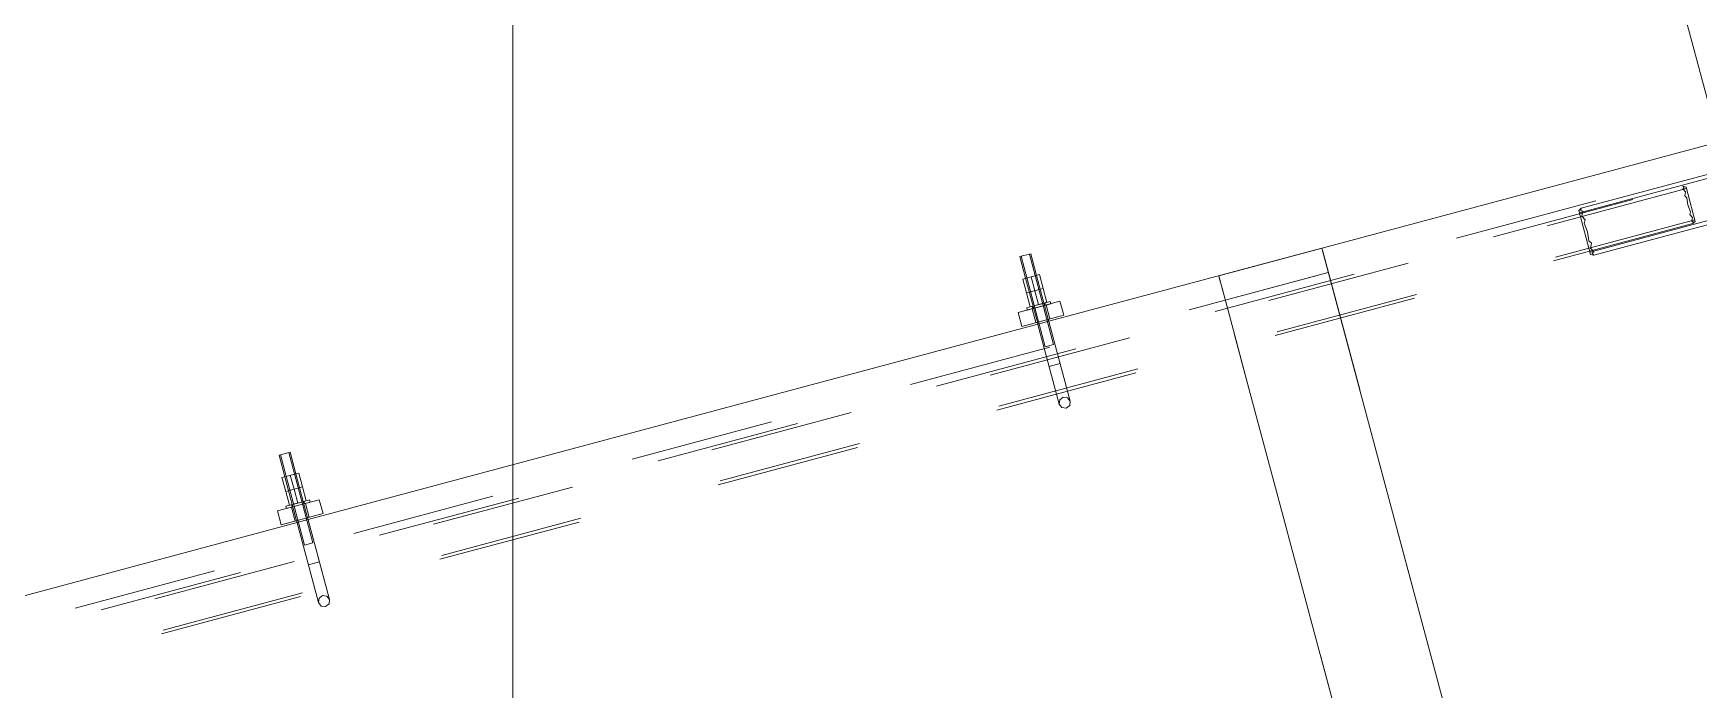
# Model space of a CAD drawing. Header units: millimetres. Extents: x -753 to 90, y 56274 to 56868.
# Drawn here: x -399.14 to -376.03, y 56762.1 to 56771.21 of the extents above; entities that cross this region are included whole.
import ezdxf

# ---------------------------------------------------------------- set-up
doc = ezdxf.new("R2010")
doc.units = ezdxf.units.MM
doc.linetypes.add('XKITLINE00', pattern=[0])
doc.linetypes.add('XKITLINE02', pattern=[4, 2, -2])
for name, color, linetype, lineweight in [('Cota', 4, 'Continuous', 0), ('Grelha', 4, 'Continuous', 0), ('Peça', 2, 'Continuous', 0)]:
    doc.layers.add(name, color=color, linetype=linetype, lineweight=lineweight)

# ---------------------------------------------------------------- blocks, each defined once
blk = doc.blocks.new('*A628')
at = {"layer": 'Grelha', "color": 7, "linetype": 'XKITLINE00', "lineweight": 0}
blk.add_line((-392.488, 56499.327), (-392.488, 56831.55), dxfattribs=at)
blk = doc.blocks.new('*A1370')
at = {"layer": 'Peça', "color": 7, "linetype": 'XKITLINE02', "lineweight": 0}
for p, q in [((-376.202, 56769.053), (-413.68, 56759.011)), ((-413.653, 56759.065), (-376.253, 56769.086)), ((-376.253, 56769.086), (-376.234, 56769.063)), ((-376.253, 56769.086), (-376.208, 56769.074)), ((-376.234, 56769.063), (-376.251, 56769.049)), ((-376.251, 56769.049), (-376.215, 56769.008)), ((-376.215, 56769.008), (-376.226, 56768.954)), ((-376.226, 56768.954), (-376.197, 56768.926)), ((-376.08, 56768.599), (-376.208, 56769.074)), ((-376.197, 56768.926), (-376.183, 56768.826)), ((-376.183, 56768.826), (-376.145, 56768.732)), ((-376.145, 56768.732), (-376.156, 56768.694)), ((-376.086, 56768.62), (-413.564, 56758.579)), ((-376.113, 56768.567), (-413.514, 56758.546)), ((-376.156, 56768.694), (-376.12, 56768.653)), ((-376.12, 56768.653), (-376.13, 56768.599)), ((-376.13, 56768.599), (-376.108, 56768.596)), ((-376.113, 56768.567), (-376.08, 56768.599)), ((-376.108, 56768.596), (-376.113, 56768.567))]:
    blk.add_line(p, q, dxfattribs=at)
blk = doc.blocks.new('*A1705')
at = {"layer": 'Peça', "color": 7, "linetype": 'XKITLINE02', "lineweight": 0}
for p, q in [((-362.007, 56773.022), (-382.601, 56767.505)), ((-382.684, 56767.815), (-382.669, 56767.757)), ((-382.646, 56767.672), (-382.531, 56767.243)), ((-382.477, 56767.044), (-382.273, 56766.28)), ((-382.19, 56765.971), (-381.789, 56764.472)), ((-380.989, 56761.487), (-381.28, 56762.575))]:
    blk.add_line(p, q, dxfattribs=at)
at = {"layer": 'Peça', "color": 4, "linetype": 'XKITLINE00', "lineweight": 0}
for p, q in [((-374.924, 56769.924), (-382.692, 56767.843)), ((-382.692, 56767.843), (-382.692, 56767.843)), ((-382.692, 56767.843), (-382.669, 56767.758)), ((-382.669, 56767.757), (-382.531, 56767.243)), ((-382.531, 56767.243), (-382.273, 56766.28)), ((-382.273, 56766.28), (-381.789, 56764.472)), ((-381.789, 56764.472), (-381.671, 56764.034)), ((-381.671, 56764.034), (-381.547, 56763.572)), ((-381.547, 56763.572), (-381.417, 56763.085)), ((-381.417, 56763.085), (-380.989, 56761.487))]:
    blk.add_line(p, q, dxfattribs=at)
blk = doc.blocks.new('*A1706')
at = {"layer": 'Peça', "color": 4, "linetype": 'XKITLINE00', "lineweight": 0}
for p, q in [((-381.262, 56768.226), (-385.049, 56767.212)), ((-381.262, 56768.226), (-381.262, 56768.226)), ((-381.262, 56768.226), (-378.177, 56756.711)), ((-385.202, 56767.171), (-395.327, 56764.459)), ((-395.479, 56764.418), (-401.856, 56762.709))]:
    blk.add_line(p, q, dxfattribs=at)
at = {"layer": 'Peça', "color": 7, "linetype": 'XKITLINE02', "lineweight": 0}
for p, q in [((-381.254, 56768.198), (-378.177, 56756.711)), ((-381.172, 56767.888), (-401.765, 56762.371)), ((-385.049, 56767.212), (-385.202, 56767.171)), ((-395.327, 56764.459), (-395.479, 56764.418))]:
    blk.add_line(p, q, dxfattribs=at)
blk = doc.blocks.new('*A1804')
at = {"layer": 'Peça', "color": 4, "linetype": 'XKITLINE00', "lineweight": 0}
for p, q in [((-395.578, 56765.396), (-395.731, 56765.355)), ((-395.731, 56765.355), (-395.65, 56765.055)), ((-395.578, 56765.396), (-395.497, 56765.096)), ((-395.487, 56764.444), (-395.479, 56764.415)), ((-395.334, 56764.485), (-395.326, 56764.455))]:
    blk.add_line(p, q, dxfattribs=at)
at = {"layer": 'Peça', "color": 7, "linetype": 'XKITLINE02', "lineweight": 0}
for p, q in [((-395.712, 56765.36), (-395.376, 56764.105)), ((-395.596, 56765.391), (-395.26, 56764.136)), ((-395.65, 56765.055), (-395.487, 56764.444)), ((-395.497, 56765.096), (-395.334, 56764.485)), ((-395.479, 56764.415), (-395.182, 56763.308)), ((-395.326, 56764.455), (-395.029, 56763.349)), ((-395.376, 56764.105), (-395.26, 56764.136)), ((-395.17, 56763.872), (-395.322, 56763.831)), ((-395.174, 56763.368), (-395.126, 56763.404)), ((-395.126, 56763.404), (-395.066, 56763.397)), ((-395.066, 56763.397), (-395.029, 56763.349)), ((-395.174, 56763.368), (-395.182, 56763.308)), ((-395.182, 56763.308), (-395.145, 56763.26)), ((-395.145, 56763.26), (-395.085, 56763.252)), ((-395.085, 56763.252), (-395.037, 56763.289)), ((-395.037, 56763.289), (-395.029, 56763.349))]:
    blk.add_line(p, q, dxfattribs=at)
blk = doc.blocks.new('*A1810')
at = {"layer": 'Peça', "color": 4, "linetype": 'XKITLINE00', "lineweight": 0}
for p, q in [((-395.69, 56765.044), (-395.458, 56765.106)), ((-395.638, 56764.851), (-395.69, 56765.044)), ((-395.574, 56765.075), (-395.522, 56764.882)), ((-395.458, 56765.106), (-395.406, 56764.913)), ((-395.406, 56764.913), (-395.638, 56764.851))]:
    blk.add_line(p, q, dxfattribs=at)
blk = doc.blocks.new('*A1811')
at = {"layer": 'Peça', "color": 4, "linetype": 'XKITLINE00', "lineweight": 0}
for p, q in [((-395.638, 56764.851), (-395.406, 56764.913)), ((-395.586, 56764.658), (-395.638, 56764.851)), ((-395.522, 56764.882), (-395.47, 56764.689)), ((-395.354, 56764.72), (-395.406, 56764.913))]:
    blk.add_line(p, q, dxfattribs=at)
at = {"layer": 'Peça', "color": 7, "linetype": 'XKITLINE02', "lineweight": 0}
blk.add_line((-395.586, 56764.658), (-395.354, 56764.72), dxfattribs=at)
blk = doc.blocks.new('*A1812')
at = {"layer": 'Peça', "color": 4, "linetype": 'XKITLINE00', "lineweight": 0}
for p, q in [((-395.47, 56764.689), (-395.634, 56764.645)), ((-395.626, 56764.614), (-395.634, 56764.645)), ((-395.306, 56764.733), (-395.47, 56764.689)), ((-395.298, 56764.702), (-395.306, 56764.733))]:
    blk.add_line(p, q, dxfattribs=at)
at = {"layer": 'Peça', "color": 7, "linetype": 'XKITLINE02', "lineweight": 0}
for p, q in [((-395.298, 56764.702), (-395.626, 56764.614)), ((-395.549, 56764.635), (-395.557, 56764.665)), ((-395.47, 56764.689), (-395.388, 56764.711)), ((-395.375, 56764.681), (-395.383, 56764.712))]:
    blk.add_line(p, q, dxfattribs=at)
blk = doc.blocks.new('*A1813')
at = {"layer": 'Peça', "color": 4, "linetype": 'XKITLINE00', "lineweight": 0}
for p, q in [((-395.752, 56764.58), (-395.172, 56764.735)), ((-395.7, 56764.387), (-395.752, 56764.58)), ((-395.12, 56764.542), (-395.7, 56764.387)), ((-395.12, 56764.542), (-395.172, 56764.735))]:
    blk.add_line(p, q, dxfattribs=at)
at = {"layer": 'Peça', "color": 7, "linetype": 'XKITLINE02', "lineweight": 0}
for p, q in [((-395.507, 56764.439), (-395.559, 56764.632)), ((-395.314, 56764.491), (-395.365, 56764.684))]:
    blk.add_line(p, q, dxfattribs=at)
blk = doc.blocks.new('*A1814')
at = {"layer": 'Peça', "color": 4, "linetype": 'XKITLINE00', "lineweight": 0}
for p, q in [((-385.301, 56768.15), (-385.453, 56768.109)), ((-385.453, 56768.109), (-385.373, 56767.808)), ((-385.301, 56768.15), (-385.22, 56767.849)), ((-385.209, 56767.198), (-385.201, 56767.168)), ((-385.057, 56767.239), (-385.048, 56767.209))]:
    blk.add_line(p, q, dxfattribs=at)
at = {"layer": 'Peça', "color": 7, "linetype": 'XKITLINE02', "lineweight": 0}
for p, q in [((-385.435, 56768.114), (-385.099, 56766.858)), ((-385.319, 56768.145), (-384.983, 56766.89)), ((-385.373, 56767.808), (-385.209, 56767.198)), ((-385.22, 56767.849), (-385.057, 56767.239)), ((-385.201, 56767.168), (-384.905, 56766.061)), ((-385.048, 56767.209), (-384.752, 56766.102)), ((-385.099, 56766.858), (-384.983, 56766.89)), ((-384.892, 56766.626), (-385.045, 56766.585)), ((-384.897, 56766.121), (-384.905, 56766.061)), ((-384.905, 56766.061), (-384.868, 56766.014)), ((-384.897, 56766.121), (-384.849, 56766.158)), ((-384.868, 56766.014), (-384.808, 56766.006)), ((-384.849, 56766.158), (-384.789, 56766.15)), ((-384.808, 56766.006), (-384.76, 56766.042)), ((-384.789, 56766.15), (-384.752, 56766.102)), ((-384.76, 56766.042), (-384.752, 56766.102))]:
    blk.add_line(p, q, dxfattribs=at)
blk = doc.blocks.new('*A1829')
at = {"layer": 'Peça', "color": 4, "linetype": 'XKITLINE00', "lineweight": 0}
for p, q in [((-385.412, 56767.798), (-385.18, 56767.86)), ((-385.361, 56767.605), (-385.412, 56767.798)), ((-385.296, 56767.829), (-385.245, 56767.636)), ((-385.18, 56767.86), (-385.129, 56767.667)), ((-385.129, 56767.667), (-385.361, 56767.605))]:
    blk.add_line(p, q, dxfattribs=at)
blk = doc.blocks.new('*A1830')
at = {"layer": 'Peça', "color": 4, "linetype": 'XKITLINE00', "lineweight": 0}
for p, q in [((-385.361, 56767.605), (-385.129, 56767.667)), ((-385.309, 56767.411), (-385.361, 56767.605)), ((-385.245, 56767.636), (-385.193, 56767.443)), ((-385.077, 56767.474), (-385.129, 56767.667))]:
    blk.add_line(p, q, dxfattribs=at)
at = {"layer": 'Peça', "color": 7, "linetype": 'XKITLINE02', "lineweight": 0}
blk.add_line((-385.309, 56767.411), (-385.077, 56767.474), dxfattribs=at)
blk = doc.blocks.new('*A1831')
at = {"layer": 'Peça', "color": 4, "linetype": 'XKITLINE00', "lineweight": 0}
for p, q in [((-385.193, 56767.443), (-385.357, 56767.399)), ((-385.349, 56767.368), (-385.357, 56767.399)), ((-385.029, 56767.487), (-385.193, 56767.443)), ((-385.02, 56767.456), (-385.029, 56767.487))]:
    blk.add_line(p, q, dxfattribs=at)
at = {"layer": 'Peça', "color": 7, "linetype": 'XKITLINE02', "lineweight": 0}
for p, q in [((-385.02, 56767.456), (-385.349, 56767.368)), ((-385.272, 56767.388), (-385.28, 56767.419)), ((-385.193, 56767.443), (-385.111, 56767.465)), ((-385.098, 56767.435), (-385.106, 56767.466))]:
    blk.add_line(p, q, dxfattribs=at)
blk = doc.blocks.new('*A1832')
at = {"layer": 'Peça', "color": 4, "linetype": 'XKITLINE00', "lineweight": 0}
for p, q in [((-385.474, 56767.334), (-384.895, 56767.489)), ((-385.423, 56767.141), (-385.474, 56767.334)), ((-384.843, 56767.296), (-384.895, 56767.489)), ((-384.843, 56767.296), (-385.423, 56767.141))]:
    blk.add_line(p, q, dxfattribs=at)
at = {"layer": 'Peça', "color": 7, "linetype": 'XKITLINE02', "lineweight": 0}
for p, q in [((-385.229, 56767.193), (-385.281, 56767.386)), ((-385.036, 56767.244), (-385.088, 56767.438))]:
    blk.add_line(p, q, dxfattribs=at)
blk = doc.blocks.new('*A1837')
at = {"layer": 'Peça', "color": 7, "linetype": 'XKITLINE02', "lineweight": 0}
for p, q in [((-377.687, 56768.719), (-375.825, 56769.218)), ((-375.826, 56769.272), (-377.662, 56768.781)), ((-375.868, 56769.168), (-375.912, 56769.039)), ((-375.868, 56769.167), (-375.909, 56769.048)), ((-375.815, 56769.229), (-375.868, 56769.168)), ((-375.825, 56769.218), (-375.868, 56769.167)), ((-375.868, 56769.167), (-375.868, 56769.168)), ((-375.826, 56769.272), (-375.815, 56769.229)), ((-375.912, 56769.039), (-375.903, 56768.903)), ((-377.694, 56768.748), (-377.662, 56768.781)), ((-377.532, 56768.141), (-377.694, 56768.748)), ((-377.662, 56768.781), (-377.668, 56768.744)), ((-377.668, 56768.744), (-377.64, 56768.74)), ((-377.64, 56768.74), (-377.653, 56768.672)), ((-375.903, 56768.903), (-375.843, 56768.78)), ((-375.74, 56768.69), (-375.843, 56768.78)), ((-375.836, 56768.774), (-375.741, 56768.692)), ((-377.653, 56768.672), (-377.608, 56768.62)), ((-377.608, 56768.62), (-377.622, 56768.573)), ((-377.622, 56768.573), (-377.575, 56768.455)), ((-377.54, 56768.17), (-375.678, 56768.669)), ((-375.652, 56768.621), (-377.487, 56768.13)), ((-375.74, 56768.69), (-375.741, 56768.692)), ((-375.741, 56768.692), (-375.678, 56768.669)), ((-375.664, 56768.665), (-375.74, 56768.69)), ((-375.652, 56768.621), (-375.664, 56768.665)), ((-377.575, 56768.455), (-377.557, 56768.33)), ((-377.557, 56768.33), (-377.521, 56768.295)), ((-377.521, 56768.295), (-377.534, 56768.228)), ((-377.534, 56768.228), (-377.489, 56768.176)), ((-377.487, 56768.13), (-377.532, 56768.141)), ((-377.511, 56768.158), (-377.489, 56768.176)), ((-377.487, 56768.13), (-377.511, 56768.158))]:
    blk.add_line(p, q, dxfattribs=at)
blk = doc.blocks.new('*A2190')
at = {"layer": 'Cota', "color": 7, "linetype": 'XKITLINE00', "lineweight": 0}
blk.add_line((-368.393, 56742.226), (-387.775, 56814.561), dxfattribs=at)
blk = doc.blocks.new('*A2191')
at = {"layer": 'Cota', "color": 7, "linetype": 'XKITLINE00', "lineweight": 0}
blk.add_line((-368.393, 56742.226), (-387.775, 56814.561), dxfattribs=at)

msp = doc.modelspace()

# ---------------------------------------------------------------- block references
at = {"lineweight": 0}
for name in ['*A628', '*A2191', '*A2190', '*A1705', '*A1837', '*A1370', '*A1706', '*A1814', '*A1829', '*A1830', '*A1832', '*A1831', '*A1804', '*A1810', '*A1811', '*A1813', '*A1812']:
    msp.add_blockref(name, (0, 0), dxfattribs=at)

doc.saveas('drawing.dxf')
